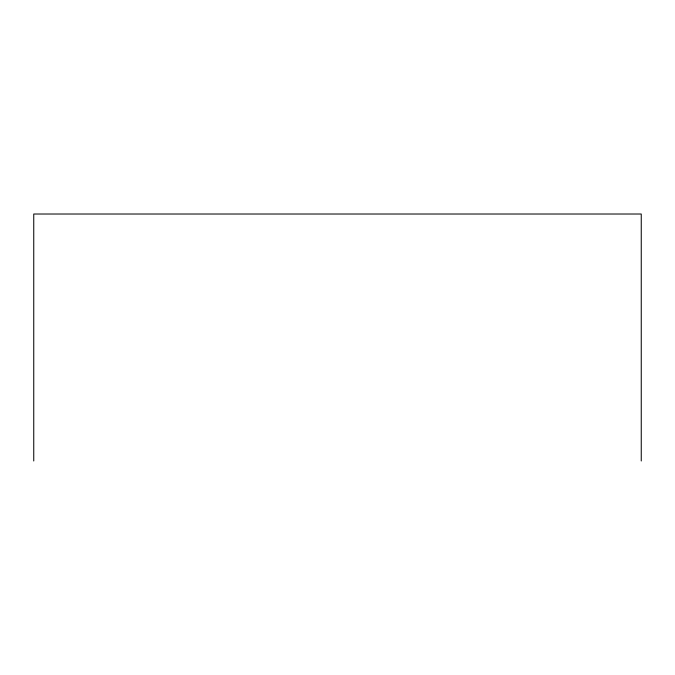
<?xml version="1.0" encoding="UTF-8"?>
<svg xmlns="http://www.w3.org/2000/svg" width="675" height="675" viewBox="0 0 675 675"><rect width="100%" height="100%" fill="white"/><g stroke="black" fill="none" stroke-linecap="round" stroke-linejoin="round"><path stroke-width="1.01" d="M641.25 460.983L641.25 214.017L33.75 214.017L33.75 460.983"/></g></svg>
